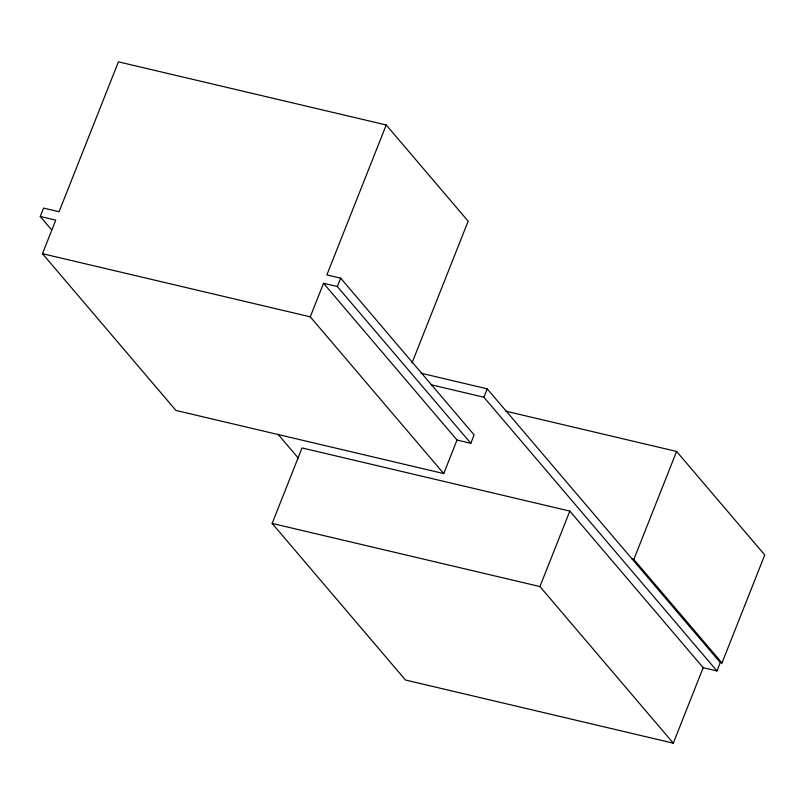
<?xml version="1.0" encoding="UTF-8"?>
<svg xmlns="http://www.w3.org/2000/svg" width="805" height="805" viewBox="0 0 805 805"><rect width="100%" height="100%" fill="white"/><g stroke="black" fill="none" stroke-linecap="round" stroke-linejoin="round"><path stroke-width="1.21" d="M51.641 229.868L40.25 216.485L43.571 208.093L59.067 211.745L118.426 61.834L386.229 124.976L468.148 221.184L412.009 362.964M443.736 473.582L310.267 316.828L323.55 283.279L457.019 440.033L443.736 473.582L175.943 410.439L42.464 253.686L55.746 220.137L40.25 216.485M386.229 124.976L326.87 274.887L340.656 278.148L474.135 434.891L470.814 443.283L457.019 440.033M470.814 443.283L337.335 286.53L340.656 278.148M703.178 667.687L673.292 743.166L405.489 680.024L272.15 523.421L302.036 447.942L569.829 511.084L703.178 667.687L716.963 670.937L720.284 662.545L487.206 388.825L421.196 373.258M716.963 670.937L483.886 397.207L487.206 388.825M673.292 743.166L539.944 586.563L569.829 511.084M676.592 451.444L764.75 554.967L721.994 662.948L633.837 559.425L676.592 451.444L505.852 411.184M323.55 283.279L337.335 286.53M42.464 253.686L310.267 316.828M431.319 384.81L483.886 397.207M632.126 559.022L633.837 559.425M272.15 523.421L539.944 586.563M720.284 662.545L721.994 662.948M278.077 434.358L298.444 458.276"/></g></svg>
